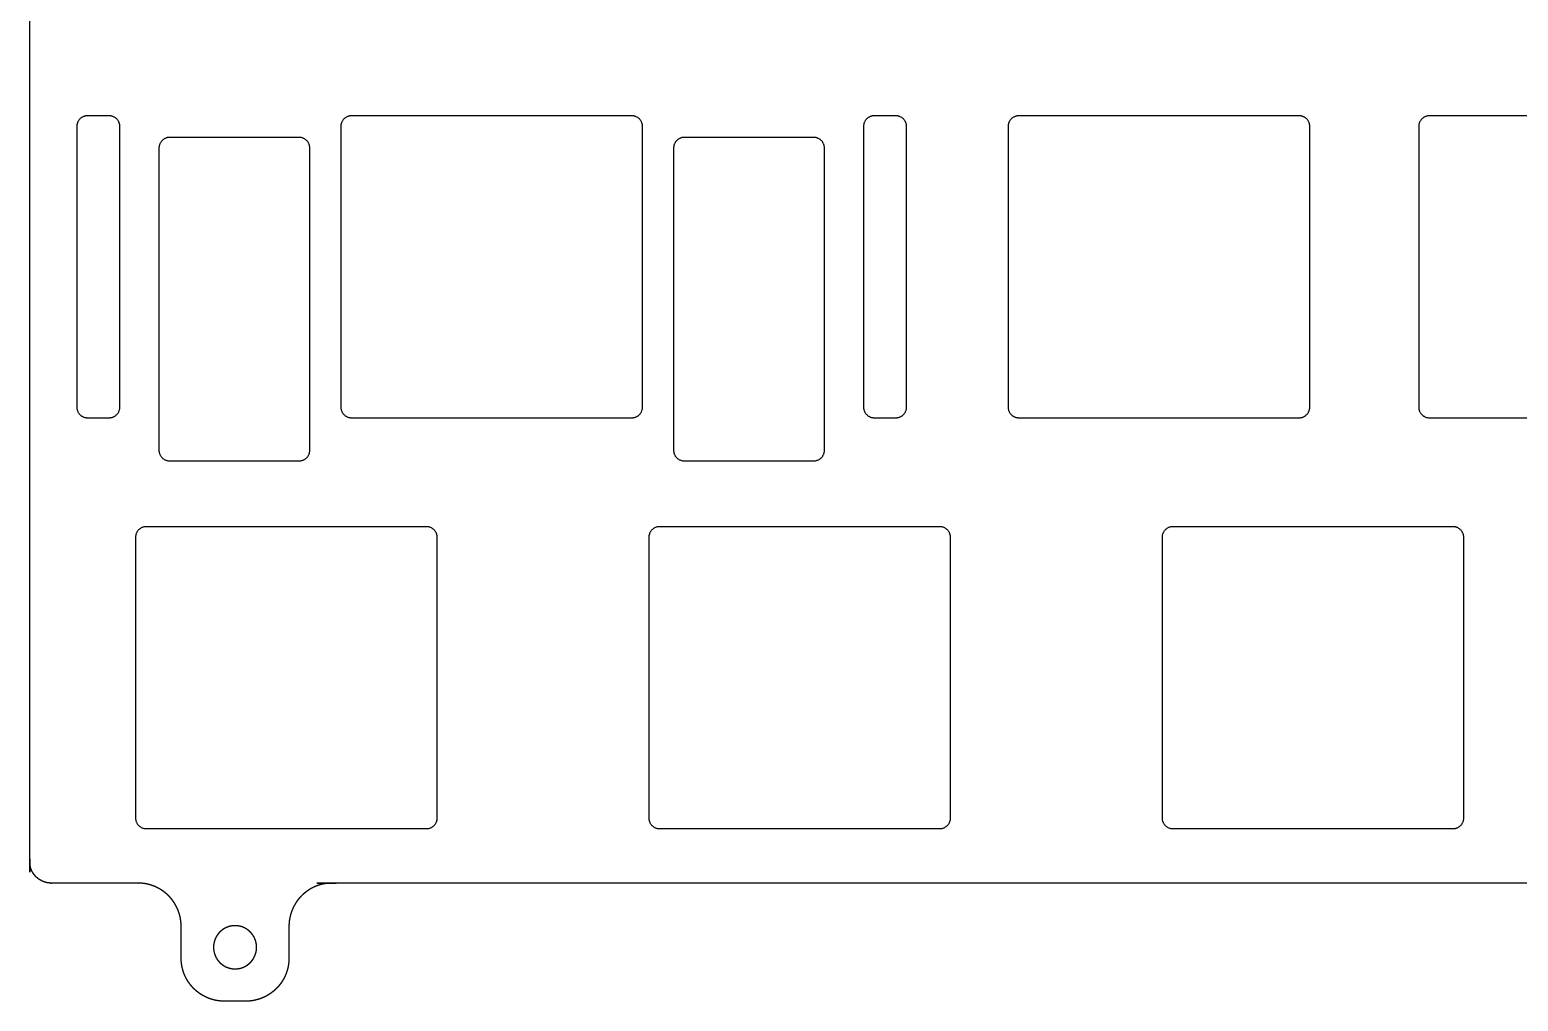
# Model space of a CAD drawing. Header units: millimetres. Extents: x -158 to 147, y 326 to 433.
# Drawn here: x -157.7 to -88.6, y 326.4 to 371.4 of the extents above; entities that cross this region are included whole.
import ezdxf

# ---------------------------------------------------------------- set-up
doc = ezdxf.new("R2010")
doc.units = ezdxf.units.MM
doc.layers.add('Default', color=178, linetype='Continuous', true_color=0x000000)

msp = doc.modelspace()

# ---------------------------------------------------------------- linework, layer by layer
at = {"layer": 'Default', "extrusion": (-1.18559e-10, -1.5271e-08, 1)}
msp.add_open_spline([(-157.674, 332.836, -22.344), (-157.674, 332.853, -22.344), (-157.674, 332.871, -22.344), (-157.674, 379.494, -22.344), (-157.674, 426.118, -22.344), (-157.674, 426.135, -22.344), (-157.674, 426.153, -22.344)], degree=2, knots=[-706, -706, -706, -705.998902, -705.998902, -703.001098, -703.001098, -703, -703, -703], dxfattribs=at)
at = {"layer": 'Default'}
for points, weights in [([(-154.994, 367.446, -22.344), (-155.494, 367.446, -22.344), (-155.494, 366.946, -22.344)], [1, 0.707106781187, 1]), ([(-153.494, 366.946, -22.344), (-153.494, 367.446, -22.344), (-153.994, 367.446, -22.344)], [1, 0.707106781186, 1]), ([(-142.744, 367.446, -22.344), (-143.244, 367.446, -22.344), (-143.244, 366.946, -22.344)], [1, 0.707106781186, 1]), ([(-129.244, 366.946, -22.344), (-129.244, 367.446, -22.344), (-129.744, 367.446, -22.344)], [1, 0.707106781187, 1]), ([(-118.494, 367.446, -22.344), (-118.994, 367.446, -22.344), (-118.994, 366.946, -22.344)], [1, 0.707106781186, 1]), ([(-116.994, 366.946, -22.344), (-116.994, 367.446, -22.344), (-117.494, 367.446, -22.344)], [1, 0.707106781186, 1]), ([(-111.787, 367.446, -22.344), (-112.287, 367.446, -22.344), (-112.287, 366.946, -22.344)], [1, 0.707106781187, 1]), ([(-98.287, 366.946, -22.344), (-98.287, 367.446, -22.344), (-98.787, 367.446, -22.344)], [1, 0.707106781187, 1]), ([(-92.737, 367.446, -22.344), (-93.237, 367.446, -22.344), (-93.237, 366.946, -22.344)], [1, 0.707106781187, 1]), ([(-151.182, 366.446, -22.344), (-151.682, 366.446, -22.344), (-151.682, 365.946, -22.344)], [1, 0.707106781187, 1]), ([(-144.682, 365.946, -22.344), (-144.682, 366.446, -22.344), (-145.182, 366.446, -22.344)], [1, 0.707106781186, 1]), ([(-127.306, 366.446, -22.344), (-127.806, 366.446, -22.344), (-127.806, 365.946, -22.344)], [1, 0.707106781187, 1]), ([(-120.806, 365.946, -22.344), (-120.806, 366.446, -22.344), (-121.306, 366.446, -22.344)], [1, 0.707106781187, 1]), ([(-155.494, 353.946, -22.344), (-155.494, 353.446, -22.344), (-154.994, 353.446, -22.344)], [1, 0.707106781187, 1]), ([(-153.994, 353.446, -22.344), (-153.494, 353.446, -22.344), (-153.494, 353.946, -22.344)], [1, 0.707106781187, 1]), ([(-143.244, 353.946, -22.344), (-143.244, 353.446, -22.344), (-142.744, 353.446, -22.344)], [1, 0.707106781187, 1]), ([(-129.744, 353.446, -22.344), (-129.244, 353.446, -22.344), (-129.244, 353.946, -22.344)], [1, 0.707106781187, 1]), ([(-118.994, 353.946, -22.344), (-118.994, 353.446, -22.344), (-118.494, 353.446, -22.344)], [1, 0.707106781187, 1]), ([(-117.494, 353.446, -22.344), (-116.994, 353.446, -22.344), (-116.994, 353.946, -22.344)], [1, 0.707106781187, 1]), ([(-112.287, 353.946, -22.344), (-112.287, 353.446, -22.344), (-111.787, 353.446, -22.344)], [1, 0.707106781187, 1]), ([(-98.787, 353.446, -22.344), (-98.287, 353.446, -22.344), (-98.287, 353.946, -22.344)], [1, 0.707106781187, 1]), ([(-93.237, 353.946, -22.344), (-93.237, 353.446, -22.344), (-92.737, 353.446, -22.344)], [1, 0.707106781186, 1]), ([(-151.682, 351.946, -22.344), (-151.682, 351.446, -22.344), (-151.182, 351.446, -22.344)], [1, 0.707106781187, 1]), ([(-145.182, 351.446, -22.344), (-144.682, 351.446, -22.344), (-144.682, 351.946, -22.344)], [1, 0.707106781187, 1]), ([(-127.806, 351.946, -22.344), (-127.806, 351.446, -22.344), (-127.306, 351.446, -22.344)], [1, 0.707106781187, 1]), ([(-121.306, 351.446, -22.344), (-120.806, 351.446, -22.344), (-120.806, 351.946, -22.344)], [1, 0.707106781187, 1]), ([(-152.269, 348.396, -22.344), (-152.769, 348.396, -22.344), (-152.769, 347.896, -22.344)], [1, 0.707106781187, 1]), ([(-138.769, 347.896, -22.344), (-138.769, 348.396, -22.344), (-139.269, 348.396, -22.344)], [1, 0.707106781187, 1]), ([(-128.456, 348.396, -22.344), (-128.956, 348.396, -22.344), (-128.956, 347.896, -22.344)], [1, 0.707106781187, 1]), ([(-114.956, 347.896, -22.344), (-114.956, 348.396, -22.344), (-115.456, 348.396, -22.344)], [1, 0.707106781186, 1]), ([(-104.644, 348.396, -22.344), (-105.144, 348.396, -22.344), (-105.144, 347.896, -22.344)], [1, 0.707106781187, 1]), ([(-91.144, 347.896, -22.344), (-91.144, 348.396, -22.344), (-91.644, 348.396, -22.344)], [1, 0.707106781186, 1]), ([(-152.769, 334.896, -22.344), (-152.769, 334.396, -22.344), (-152.269, 334.396, -22.344)], [1, 0.707106781187, 1]), ([(-139.269, 334.396, -22.344), (-138.769, 334.396, -22.344), (-138.769, 334.896, -22.344)], [1, 0.707106781186, 1]), ([(-128.956, 334.896, -22.344), (-128.956, 334.396, -22.344), (-128.456, 334.396, -22.344)], [1, 0.707106781187, 1]), ([(-115.456, 334.396, -22.344), (-114.956, 334.396, -22.344), (-114.956, 334.896, -22.344)], [1, 0.707106781186, 1]), ([(-105.144, 334.896, -22.344), (-105.144, 334.396, -22.344), (-104.644, 334.396, -22.344)], [1, 0.707106781186, 1]), ([(-91.644, 334.396, -22.344), (-91.144, 334.396, -22.344), (-91.144, 334.896, -22.344)], [1, 0.707106781186, 1])]:
    msp.add_rational_spline(points, weights, degree=2, dxfattribs=at)
for points in [[(-153.994, 367.446, -22.344), (-154.494, 367.446, -22.344), (-154.994, 367.446, -22.344)], [(-129.744, 367.446, -22.344), (-136.244, 367.446, -22.344), (-142.744, 367.446, -22.344)], [(-117.494, 367.446, -22.344), (-117.994, 367.446, -22.344), (-118.494, 367.446, -22.344)], [(-98.787, 367.446, -22.344), (-105.287, 367.446, -22.344), (-111.787, 367.446, -22.344)], [(-79.737, 367.446, -22.344), (-86.237, 367.446, -22.344), (-92.737, 367.446, -22.344)], [(-155.494, 366.946, -22.344), (-155.494, 360.446, -22.344), (-155.494, 353.946, -22.344)], [(-153.494, 353.946, -22.344), (-153.494, 360.446, -22.344), (-153.494, 366.946, -22.344)], [(-143.244, 366.946, -22.344), (-143.244, 360.446, -22.344), (-143.244, 353.946, -22.344)], [(-129.244, 353.946, -22.344), (-129.244, 360.446, -22.344), (-129.244, 366.946, -22.344)], [(-118.994, 366.946, -22.344), (-118.994, 360.446, -22.344), (-118.994, 353.946, -22.344)], [(-116.994, 353.946, -22.344), (-116.994, 360.446, -22.344), (-116.994, 366.946, -22.344)], [(-112.287, 366.946, -22.344), (-112.287, 360.446, -22.344), (-112.287, 353.946, -22.344)], [(-98.287, 353.946, -22.344), (-98.287, 360.446, -22.344), (-98.287, 366.946, -22.344)], [(-93.237, 366.946, -22.344), (-93.237, 360.446, -22.344), (-93.237, 353.946, -22.344)], [(-145.182, 366.446, -22.344), (-148.182, 366.446, -22.344), (-151.182, 366.446, -22.344)], [(-121.306, 366.446, -22.344), (-124.306, 366.446, -22.344), (-127.306, 366.446, -22.344)], [(-151.682, 365.946, -22.344), (-151.682, 358.946, -22.344), (-151.682, 351.946, -22.344)], [(-144.682, 351.946, -22.344), (-144.682, 358.946, -22.344), (-144.682, 365.946, -22.344)], [(-127.806, 365.946, -22.344), (-127.806, 358.946, -22.344), (-127.806, 351.946, -22.344)], [(-120.806, 351.946, -22.344), (-120.806, 358.946, -22.344), (-120.806, 365.946, -22.344)], [(-154.994, 353.446, -22.344), (-154.494, 353.446, -22.344), (-153.994, 353.446, -22.344)], [(-142.744, 353.446, -22.344), (-136.244, 353.446, -22.344), (-129.744, 353.446, -22.344)], [(-118.494, 353.446, -22.344), (-117.994, 353.446, -22.344), (-117.494, 353.446, -22.344)], [(-111.787, 353.446, -22.344), (-105.287, 353.446, -22.344), (-98.787, 353.446, -22.344)], [(-92.737, 353.446, -22.344), (-86.237, 353.446, -22.344), (-79.737, 353.446, -22.344)], [(-151.182, 351.446, -22.344), (-148.182, 351.446, -22.344), (-145.182, 351.446, -22.344)], [(-127.306, 351.446, -22.344), (-124.306, 351.446, -22.344), (-121.306, 351.446, -22.344)], [(-139.269, 348.396, -22.344), (-145.769, 348.396, -22.344), (-152.269, 348.396, -22.344)], [(-115.456, 348.396, -22.344), (-121.956, 348.396, -22.344), (-128.456, 348.396, -22.344)], [(-91.644, 348.396, -22.344), (-98.144, 348.396, -22.344), (-104.644, 348.396, -22.344)], [(-152.769, 347.896, -22.344), (-152.769, 341.396, -22.344), (-152.769, 334.896, -22.344)], [(-138.769, 334.896, -22.344), (-138.769, 341.396, -22.344), (-138.769, 347.896, -22.344)], [(-128.956, 347.896, -22.344), (-128.956, 341.396, -22.344), (-128.956, 334.896, -22.344)], [(-114.956, 334.896, -22.344), (-114.956, 341.396, -22.344), (-114.956, 347.896, -22.344)], [(-105.144, 347.896, -22.344), (-105.144, 341.396, -22.344), (-105.144, 334.896, -22.344)], [(-91.144, 334.896, -22.344), (-91.144, 341.396, -22.344), (-91.144, 347.896, -22.344)], [(-152.269, 334.396, -22.344), (-145.769, 334.396, -22.344), (-139.269, 334.396, -22.344)], [(-128.456, 334.396, -22.344), (-121.956, 334.396, -22.344), (-115.456, 334.396, -22.344)], [(-104.644, 334.396, -22.344), (-98.144, 334.396, -22.344), (-91.644, 334.396, -22.344)], [(-157.672, 332.802, -22.344), (-157.673, 332.819, -22.344), (-157.674, 332.836, -22.344)], [(-157.669, 332.768, -22.344), (-157.671, 332.785, -22.344), (-157.672, 332.802, -22.344)], [(-157.665, 332.734, -22.344), (-157.667, 332.751, -22.344), (-157.669, 332.768, -22.344)], [(-157.66, 332.701, -22.344), (-157.663, 332.717, -22.344), (-157.665, 332.734, -22.344)], [(-157.654, 332.667, -22.344), (-157.657, 332.684, -22.344), (-157.66, 332.701, -22.344)], [(-157.646, 332.634, -22.344), (-157.65, 332.65, -22.344), (-157.654, 332.667, -22.344)], [(-157.637, 332.601, -22.344), (-157.642, 332.617, -22.344), (-157.646, 332.634, -22.344)], [(-157.628, 332.568, -22.344), (-157.632, 332.584, -22.344), (-157.637, 332.601, -22.344)], [(-157.617, 332.536, -22.344), (-157.622, 332.552, -22.344), (-157.628, 332.568, -22.344)], [(-157.605, 332.504, -22.344), (-157.611, 332.52, -22.344), (-157.617, 332.536, -22.344)], [(-157.592, 332.472, -22.344), (-157.598, 332.488, -22.344), (-157.605, 332.504, -22.344)], [(-157.578, 332.441, -22.344), (-157.585, 332.457, -22.344), (-157.592, 332.472, -22.344)], [(-157.562, 332.41, -22.344), (-157.57, 332.426, -22.344), (-157.578, 332.441, -22.344)], [(-157.546, 332.38, -22.344), (-157.554, 332.395, -22.344), (-157.562, 332.41, -22.344)], [(-157.529, 332.351, -22.344), (-157.537, 332.366, -22.344), (-157.546, 332.38, -22.344)], [(-157.511, 332.322, -22.344), (-157.52, 332.337, -22.344), (-157.529, 332.351, -22.344)], [(-157.491, 332.294, -22.344), (-157.501, 332.308, -22.344), (-157.511, 332.322, -22.344)], [(-157.471, 332.266, -22.344), (-157.481, 332.28, -22.344), (-157.491, 332.294, -22.344)], [(-157.45, 332.239, -22.344), (-157.461, 332.253, -22.344), (-157.471, 332.266, -22.344)], [(-157.428, 332.213, -22.344), (-157.439, 332.226, -22.344), (-157.45, 332.239, -22.344)], [(-157.405, 332.188, -22.344), (-157.417, 332.201, -22.344), (-157.428, 332.213, -22.344)], [(-157.382, 332.163, -22.344), (-157.393, 332.176, -22.344), (-157.405, 332.188, -22.344)], [(-157.357, 332.14, -22.344), (-157.369, 332.152, -22.344), (-157.382, 332.163, -22.344)], [(-157.332, 332.117, -22.344), (-157.344, 332.128, -22.344), (-157.357, 332.14, -22.344)], [(-157.306, 332.095, -22.344), (-157.319, 332.106, -22.344), (-157.332, 332.117, -22.344)], [(-157.279, 332.074, -22.344), (-157.292, 332.084, -22.344), (-157.306, 332.095, -22.344)], [(-157.251, 332.054, -22.344), (-157.265, 332.064, -22.344), (-157.279, 332.074, -22.344)], [(-157.223, 332.034, -22.344), (-157.237, 332.044, -22.344), (-157.251, 332.054, -22.344)], [(-157.194, 332.016, -22.344), (-157.208, 332.025, -22.344), (-157.223, 332.034, -22.344)], [(-157.165, 331.999, -22.344), (-157.179, 332.007, -22.344), (-157.194, 332.016, -22.344)], [(-157.135, 331.983, -22.344), (-157.15, 331.991, -22.344), (-157.165, 331.999, -22.344)], [(-157.104, 331.967, -22.344), (-157.119, 331.975, -22.344), (-157.135, 331.983, -22.344)], [(-157.073, 331.953, -22.344), (-157.088, 331.96, -22.344), (-157.104, 331.967, -22.344)], [(-157.041, 331.94, -22.344), (-157.057, 331.947, -22.344), (-157.073, 331.953, -22.344)], [(-157.009, 331.928, -22.344), (-157.025, 331.934, -22.344), (-157.041, 331.94, -22.344)], [(-156.977, 331.917, -22.344), (-156.993, 331.923, -22.344), (-157.009, 331.928, -22.344)], [(-156.944, 331.908, -22.344), (-156.961, 331.912, -22.344), (-156.977, 331.917, -22.344)], [(-156.911, 331.899, -22.344), (-156.928, 331.903, -22.344), (-156.944, 331.908, -22.344)], [(-156.878, 331.891, -22.344), (-156.895, 331.895, -22.344), (-156.911, 331.899, -22.344)], [(-156.844, 331.885, -22.344), (-156.861, 331.888, -22.344), (-156.878, 331.891, -22.344)], [(-156.811, 331.88, -22.344), (-156.827, 331.882, -22.344), (-156.844, 331.885, -22.344)], [(-156.777, 331.876, -22.344), (-156.794, 331.878, -22.344), (-156.811, 331.88, -22.344)], [(-156.743, 331.873, -22.344), (-156.76, 331.874, -22.344), (-156.777, 331.876, -22.344)], [(-156.709, 331.871, -22.344), (-156.726, 331.872, -22.344), (-156.743, 331.873, -22.344)], [(-152.514, 331.866, -22.344), (-152.548, 331.868, -22.344), (-152.582, 331.869, -22.344)], [(-152.446, 331.86, -22.344), (-152.48, 331.863, -22.344), (-152.514, 331.866, -22.344)], [(-152.378, 331.852, -22.344), (-152.412, 331.856, -22.344), (-152.446, 331.86, -22.344)], [(-152.31, 331.841, -22.344), (-152.344, 331.847, -22.344), (-152.378, 331.852, -22.344)], [(-152.243, 331.829, -22.344), (-152.277, 331.835, -22.344), (-152.31, 331.841, -22.344)], [(-152.177, 331.814, -22.344), (-152.21, 331.821, -22.344), (-152.243, 331.829, -22.344)], [(-152.11, 331.796, -22.344), (-152.143, 331.805, -22.344), (-152.177, 331.814, -22.344)], [(-152.045, 331.777, -22.344), (-152.078, 331.787, -22.344), (-152.11, 331.796, -22.344)], [(-151.98, 331.755, -22.344), (-152.013, 331.766, -22.344), (-152.045, 331.777, -22.344)], [(-151.916, 331.731, -22.344), (-151.948, 331.743, -22.344), (-151.98, 331.755, -22.344)], [(-151.853, 331.705, -22.344), (-151.885, 331.718, -22.344), (-151.916, 331.731, -22.344)], [(-151.791, 331.677, -22.344), (-151.822, 331.691, -22.344), (-151.853, 331.705, -22.344)], [(-151.73, 331.646, -22.344), (-151.76, 331.661, -22.344), (-151.791, 331.677, -22.344)], [(-151.67, 331.614, -22.344), (-151.7, 331.63, -22.344), (-151.73, 331.646, -22.344)], [(-151.611, 331.579, -22.344), (-151.64, 331.597, -22.344), (-151.67, 331.614, -22.344)], [(-151.553, 331.543, -22.344), (-151.582, 331.561, -22.344), (-151.611, 331.579, -22.344)], [(-151.497, 331.504, -22.344), (-151.525, 331.524, -22.344), (-151.553, 331.543, -22.344)], [(-151.442, 331.464, -22.344), (-151.469, 331.484, -22.344), (-151.497, 331.504, -22.344)], [(-144.803, 331.504, -22.344), (-144.831, 331.484, -22.344), (-144.859, 331.464, -22.344)], [(-144.747, 331.543, -22.344), (-144.775, 331.524, -22.344), (-144.803, 331.504, -22.344)], [(-144.689, 331.579, -22.344), (-144.718, 331.561, -22.344), (-144.747, 331.543, -22.344)], [(-144.63, 331.614, -22.344), (-144.66, 331.597, -22.344), (-144.689, 331.579, -22.344)], [(-144.57, 331.646, -22.344), (-144.6, 331.63, -22.344), (-144.63, 331.614, -22.344)], [(-144.509, 331.677, -22.344), (-144.54, 331.661, -22.344), (-144.57, 331.646, -22.344)], [(-144.447, 331.705, -22.344), (-144.478, 331.691, -22.344), (-144.509, 331.677, -22.344)], [(-144.384, 331.731, -22.344), (-144.415, 331.718, -22.344), (-144.447, 331.705, -22.344)], [(-144.32, 331.755, -22.344), (-144.352, 331.743, -22.344), (-144.384, 331.731, -22.344)], [(-144.255, 331.777, -22.344), (-144.287, 331.766, -22.344), (-144.32, 331.755, -22.344)], [(-144.19, 331.796, -22.344), (-144.222, 331.787, -22.344), (-144.255, 331.777, -22.344)], [(-144.124, 331.814, -22.344), (-144.157, 331.805, -22.344), (-144.19, 331.796, -22.344)], [(-144.057, 331.829, -22.344), (-144.09, 331.821, -22.344), (-144.124, 331.814, -22.344)], [(-143.99, 331.841, -22.344), (-144.023, 331.835, -22.344), (-144.057, 331.829, -22.344)], [(-143.922, 331.852, -22.344), (-143.956, 331.847, -22.344), (-143.99, 331.841, -22.344)], [(-143.855, 331.86, -22.344), (-143.888, 331.856, -22.344), (-143.922, 331.852, -22.344)], [(-143.787, 331.866, -22.344), (-143.821, 331.863, -22.344), (-143.855, 331.86, -22.344)], [(-143.718, 331.869, -22.344), (-143.752, 331.868, -22.344), (-143.787, 331.866, -22.344)], [(-151.388, 331.422, -22.344), (-151.415, 331.443, -22.344), (-151.442, 331.464, -22.344)], [(-151.336, 331.378, -22.344), (-151.362, 331.4, -22.344), (-151.388, 331.422, -22.344)], [(-151.285, 331.332, -22.344), (-151.31, 331.355, -22.344), (-151.336, 331.378, -22.344)], [(-151.236, 331.285, -22.344), (-151.26, 331.308, -22.344), (-151.285, 331.332, -22.344)], [(-151.188, 331.236, -22.344), (-151.212, 331.26, -22.344), (-151.236, 331.285, -22.344)], [(-151.143, 331.185, -22.344), (-151.165, 331.21, -22.344), (-151.188, 331.236, -22.344)], [(-151.099, 331.133, -22.344), (-151.121, 331.159, -22.344), (-151.143, 331.185, -22.344)], [(-151.056, 331.079, -22.344), (-151.078, 331.106, -22.344), (-151.099, 331.133, -22.344)], [(-151.016, 331.024, -22.344), (-151.036, 331.051, -22.344), (-151.056, 331.079, -22.344)], [(-150.978, 330.967, -22.344), (-150.997, 330.996, -22.344), (-151.016, 331.024, -22.344)], [(-150.941, 330.91, -22.344), (-150.959, 330.939, -22.344), (-150.978, 330.967, -22.344)], [(-150.907, 330.851, -22.344), (-150.924, 330.88, -22.344), (-150.941, 330.91, -22.344)], [(-150.874, 330.791, -22.344), (-150.89, 330.821, -22.344), (-150.907, 330.851, -22.344)], [(-150.844, 330.729, -22.344), (-150.859, 330.76, -22.344), (-150.874, 330.791, -22.344)], [(-145.426, 330.791, -22.344), (-145.441, 330.76, -22.344), (-145.456, 330.729, -22.344)], [(-145.393, 330.851, -22.344), (-145.41, 330.821, -22.344), (-145.426, 330.791, -22.344)], [(-145.359, 330.91, -22.344), (-145.376, 330.88, -22.344), (-145.393, 330.851, -22.344)], [(-145.322, 330.967, -22.344), (-145.341, 330.939, -22.344), (-145.359, 330.91, -22.344)], [(-145.284, 331.024, -22.344), (-145.303, 330.996, -22.344), (-145.322, 330.967, -22.344)], [(-145.244, 331.079, -22.344), (-145.264, 331.051, -22.344), (-145.284, 331.024, -22.344)], [(-145.201, 331.133, -22.344), (-145.223, 331.106, -22.344), (-145.244, 331.079, -22.344)], [(-145.157, 331.185, -22.344), (-145.179, 331.159, -22.344), (-145.201, 331.133, -22.344)], [(-145.112, 331.236, -22.344), (-145.135, 331.21, -22.344), (-145.157, 331.185, -22.344)], [(-145.064, 331.285, -22.344), (-145.088, 331.26, -22.344), (-145.112, 331.236, -22.344)], [(-145.015, 331.332, -22.344), (-145.04, 331.308, -22.344), (-145.064, 331.285, -22.344)], [(-144.964, 331.378, -22.344), (-144.99, 331.355, -22.344), (-145.015, 331.332, -22.344)], [(-144.912, 331.422, -22.344), (-144.938, 331.4, -22.344), (-144.964, 331.378, -22.344)], [(-144.859, 331.464, -22.344), (-144.885, 331.443, -22.344), (-144.912, 331.422, -22.344)], [(-150.816, 330.667, -22.344), (-150.83, 330.698, -22.344), (-150.844, 330.729, -22.344)], [(-150.789, 330.604, -22.344), (-150.803, 330.636, -22.344), (-150.816, 330.667, -22.344)], [(-150.766, 330.54, -22.344), (-150.778, 330.572, -22.344), (-150.789, 330.604, -22.344)], [(-150.744, 330.476, -22.344), (-150.755, 330.508, -22.344), (-150.766, 330.54, -22.344)], [(-150.724, 330.41, -22.344), (-150.734, 330.443, -22.344), (-150.744, 330.476, -22.344)], [(-150.707, 330.344, -22.344), (-150.716, 330.377, -22.344), (-150.724, 330.41, -22.344)], [(-150.692, 330.277, -22.344), (-150.699, 330.311, -22.344), (-150.707, 330.344, -22.344)], [(-150.679, 330.21, -22.344), (-150.686, 330.244, -22.344), (-150.692, 330.277, -22.344)], [(-150.669, 330.143, -22.344), (-150.674, 330.177, -22.344), (-150.679, 330.21, -22.344)], [(-150.661, 330.075, -22.344), (-150.665, 330.109, -22.344), (-150.669, 330.143, -22.344)], [(-145.631, 330.143, -22.344), (-145.635, 330.109, -22.344), (-145.64, 330.075, -22.344)], [(-145.621, 330.21, -22.344), (-145.626, 330.177, -22.344), (-145.631, 330.143, -22.344)], [(-145.608, 330.277, -22.344), (-145.615, 330.244, -22.344), (-145.621, 330.21, -22.344)], [(-145.593, 330.344, -22.344), (-145.601, 330.311, -22.344), (-145.608, 330.277, -22.344)], [(-145.576, 330.41, -22.344), (-145.585, 330.377, -22.344), (-145.593, 330.344, -22.344)], [(-145.556, 330.476, -22.344), (-145.566, 330.443, -22.344), (-145.576, 330.41, -22.344)], [(-145.535, 330.54, -22.344), (-145.545, 330.508, -22.344), (-145.556, 330.476, -22.344)], [(-145.511, 330.604, -22.344), (-145.523, 330.572, -22.344), (-145.535, 330.54, -22.344)], [(-145.484, 330.667, -22.344), (-145.498, 330.636, -22.344), (-145.511, 330.604, -22.344)], [(-145.456, 330.729, -22.344), (-145.47, 330.698, -22.344), (-145.484, 330.667, -22.344)], [(-150.655, 330.007, -22.344), (-150.658, 330.041, -22.344), (-150.661, 330.075, -22.344)], [(-150.651, 329.939, -22.344), (-150.653, 329.973, -22.344), (-150.655, 330.007, -22.344)], [(-149, 329.423, -22.344), (-149.009, 329.408, -22.344), (-149.018, 329.393, -22.344)], [(-148.981, 329.452, -22.344), (-148.99, 329.437, -22.344), (-149, 329.423, -22.344)], [(-148.961, 329.48, -22.344), (-148.971, 329.466, -22.344), (-148.981, 329.452, -22.344)], [(-148.94, 329.508, -22.344), (-148.951, 329.494, -22.344), (-148.961, 329.48, -22.344)], [(-148.919, 329.535, -22.344), (-148.929, 329.522, -22.344), (-148.94, 329.508, -22.344)], [(-148.896, 329.562, -22.344), (-148.907, 329.548, -22.344), (-148.919, 329.535, -22.344)], [(-148.872, 329.587, -22.344), (-148.884, 329.574, -22.344), (-148.896, 329.562, -22.344)], [(-148.848, 329.612, -22.344), (-148.86, 329.599, -22.344), (-148.872, 329.587, -22.344)], [(-148.823, 329.635, -22.344), (-148.835, 329.624, -22.344), (-148.848, 329.612, -22.344)], [(-148.797, 329.658, -22.344), (-148.81, 329.647, -22.344), (-148.823, 329.635, -22.344)], [(-148.77, 329.68, -22.344), (-148.783, 329.669, -22.344), (-148.797, 329.658, -22.344)], [(-148.742, 329.701, -22.344), (-148.756, 329.691, -22.344), (-148.77, 329.68, -22.344)], [(-148.714, 329.721, -22.344), (-148.728, 329.711, -22.344), (-148.742, 329.701, -22.344)], [(-148.685, 329.74, -22.344), (-148.699, 329.731, -22.344), (-148.714, 329.721, -22.344)], [(-148.655, 329.759, -22.344), (-148.67, 329.749, -22.344), (-148.685, 329.74, -22.344)], [(-148.625, 329.776, -22.344), (-148.64, 329.767, -22.344), (-148.655, 329.759, -22.344)], [(-148.594, 329.791, -22.344), (-148.609, 329.783, -22.344), (-148.625, 329.776, -22.344)], [(-148.563, 329.806, -22.344), (-148.578, 329.799, -22.344), (-148.594, 329.791, -22.344)], [(-148.531, 329.82, -22.344), (-148.547, 329.813, -22.344), (-148.563, 329.806, -22.344)], [(-148.498, 329.833, -22.344), (-148.515, 329.826, -22.344), (-148.531, 329.82, -22.344)], [(-148.466, 329.844, -22.344), (-148.482, 329.839, -22.344), (-148.498, 329.833, -22.344)], [(-148.433, 329.855, -22.344), (-148.449, 329.849, -22.344), (-148.466, 329.844, -22.344)], [(-148.399, 329.864, -22.344), (-148.416, 329.859, -22.344), (-148.433, 329.855, -22.344)], [(-148.365, 329.872, -22.344), (-148.382, 329.868, -22.344), (-148.399, 329.864, -22.344)], [(-148.331, 329.879, -22.344), (-148.348, 329.875, -22.344), (-148.365, 329.872, -22.344)], [(-148.297, 329.885, -22.344), (-148.314, 329.882, -22.344), (-148.331, 329.879, -22.344)], [(-148.263, 329.889, -22.344), (-148.28, 329.887, -22.344), (-148.297, 329.885, -22.344)], [(-148.228, 329.892, -22.344), (-148.245, 329.891, -22.344), (-148.263, 329.889, -22.344)], [(-148.193, 329.894, -22.344), (-148.211, 329.893, -22.344), (-148.228, 329.892, -22.344)], [(-148.159, 329.895, -22.344), (-148.176, 329.895, -22.344), (-148.193, 329.894, -22.344)], [(-148.124, 329.895, -22.344), (-148.141, 329.895, -22.344), (-148.159, 329.895, -22.344)], [(-148.089, 329.894, -22.344), (-148.107, 329.894, -22.344), (-148.124, 329.895, -22.344)], [(-148.055, 329.891, -22.344), (-148.072, 329.892, -22.344), (-148.089, 329.894, -22.344)], [(-148.02, 329.887, -22.344), (-148.037, 329.889, -22.344), (-148.055, 329.891, -22.344)], [(-147.986, 329.882, -22.344), (-148.003, 329.884, -22.344), (-148.02, 329.887, -22.344)], [(-147.952, 329.876, -22.344), (-147.969, 329.879, -22.344), (-147.986, 329.882, -22.344)], [(-147.918, 329.868, -22.344), (-147.935, 329.872, -22.344), (-147.952, 329.876, -22.344)], [(-147.884, 329.859, -22.344), (-147.901, 329.864, -22.344), (-147.918, 329.868, -22.344)], [(-147.851, 329.85, -22.344), (-147.868, 329.855, -22.344), (-147.884, 329.859, -22.344)], [(-147.818, 329.839, -22.344), (-147.834, 329.844, -22.344), (-147.851, 329.85, -22.344)], [(-147.785, 329.827, -22.344), (-147.802, 329.833, -22.344), (-147.818, 329.839, -22.344)], [(-147.753, 329.813, -22.344), (-147.769, 329.82, -22.344), (-147.785, 329.827, -22.344)], [(-147.722, 329.799, -22.344), (-147.738, 329.806, -22.344), (-147.753, 329.813, -22.344)], [(-147.691, 329.784, -22.344), (-147.706, 329.791, -22.344), (-147.722, 329.799, -22.344)], [(-147.66, 329.767, -22.344), (-147.675, 329.775, -22.344), (-147.691, 329.784, -22.344)], [(-147.63, 329.75, -22.344), (-147.645, 329.758, -22.344), (-147.66, 329.767, -22.344)], [(-147.601, 329.731, -22.344), (-147.615, 329.74, -22.344), (-147.63, 329.75, -22.344)], [(-147.572, 329.711, -22.344), (-147.586, 329.721, -22.344), (-147.601, 329.731, -22.344)], [(-147.544, 329.691, -22.344), (-147.558, 329.701, -22.344), (-147.572, 329.711, -22.344)], [(-147.517, 329.669, -22.344), (-147.531, 329.68, -22.344), (-147.544, 329.691, -22.344)], [(-147.49, 329.647, -22.344), (-147.504, 329.658, -22.344), (-147.517, 329.669, -22.344)], [(-147.465, 329.624, -22.344), (-147.478, 329.635, -22.344), (-147.49, 329.647, -22.344)], [(-147.44, 329.599, -22.344), (-147.452, 329.612, -22.344), (-147.465, 329.624, -22.344)], [(-147.416, 329.574, -22.344), (-147.428, 329.587, -22.344), (-147.44, 329.599, -22.344)], [(-147.393, 329.548, -22.344), (-147.404, 329.561, -22.344), (-147.416, 329.574, -22.344)], [(-147.371, 329.522, -22.344), (-147.382, 329.535, -22.344), (-147.393, 329.548, -22.344)], [(-147.349, 329.494, -22.344), (-147.36, 329.508, -22.344), (-147.371, 329.522, -22.344)], [(-147.329, 329.466, -22.344), (-147.339, 329.48, -22.344), (-147.349, 329.494, -22.344)], [(-147.31, 329.437, -22.344), (-147.319, 329.452, -22.344), (-147.329, 329.466, -22.344)], [(-147.291, 329.408, -22.344), (-147.3, 329.423, -22.344), (-147.31, 329.437, -22.344)], [(-147.274, 329.378, -22.344), (-147.283, 329.393, -22.344), (-147.291, 329.408, -22.344)], [(-145.645, 330.007, -22.344), (-145.647, 329.973, -22.344), (-145.649, 329.939, -22.344)], [(-145.64, 330.075, -22.344), (-145.642, 330.041, -22.344), (-145.645, 330.007, -22.344)], [(-149.149, 328.93, -22.344), (-149.15, 328.913, -22.344), (-149.15, 328.895, -22.344)], [(-149.15, 328.895, -22.344), (-149.15, 328.878, -22.344), (-149.149, 328.861, -22.344)], [(-149.148, 328.965, -22.344), (-149.149, 328.947, -22.344), (-149.149, 328.93, -22.344)], [(-149.149, 328.861, -22.344), (-149.149, 328.843, -22.344), (-149.148, 328.826, -22.344)], [(-149.145, 328.999, -22.344), (-149.146, 328.982, -22.344), (-149.148, 328.965, -22.344)], [(-149.148, 328.826, -22.344), (-149.146, 328.809, -22.344), (-149.145, 328.791, -22.344)], [(-149.14, 329.034, -22.344), (-149.143, 329.017, -22.344), (-149.145, 328.999, -22.344)], [(-149.145, 328.791, -22.344), (-149.143, 328.774, -22.344), (-149.14, 328.757, -22.344)], [(-149.135, 329.068, -22.344), (-149.138, 329.051, -22.344), (-149.14, 329.034, -22.344)], [(-149.14, 328.757, -22.344), (-149.138, 328.74, -22.344), (-149.135, 328.723, -22.344)], [(-149.128, 329.102, -22.344), (-149.132, 329.085, -22.344), (-149.135, 329.068, -22.344)], [(-149.135, 328.723, -22.344), (-149.132, 328.706, -22.344), (-149.128, 328.689, -22.344)], [(-149.121, 329.136, -22.344), (-149.125, 329.119, -22.344), (-149.128, 329.102, -22.344)], [(-149.112, 329.17, -22.344), (-149.116, 329.153, -22.344), (-149.121, 329.136, -22.344)], [(-149.102, 329.203, -22.344), (-149.107, 329.186, -22.344), (-149.112, 329.17, -22.344)], [(-149.09, 329.236, -22.344), (-149.096, 329.219, -22.344), (-149.102, 329.203, -22.344)], [(-149.078, 329.268, -22.344), (-149.084, 329.252, -22.344), (-149.09, 329.236, -22.344)], [(-149.065, 329.3, -22.344), (-149.071, 329.284, -22.344), (-149.078, 329.268, -22.344)], [(-149.05, 329.332, -22.344), (-149.057, 329.316, -22.344), (-149.065, 329.3, -22.344)], [(-149.034, 329.362, -22.344), (-149.042, 329.347, -22.344), (-149.05, 329.332, -22.344)], [(-149.018, 329.393, -22.344), (-149.026, 329.378, -22.344), (-149.034, 329.362, -22.344)], [(-147.258, 329.347, -22.344), (-147.266, 329.362, -22.344), (-147.274, 329.378, -22.344)], [(-147.243, 329.316, -22.344), (-147.25, 329.331, -22.344), (-147.258, 329.347, -22.344)], [(-147.229, 329.284, -22.344), (-147.236, 329.3, -22.344), (-147.243, 329.316, -22.344)], [(-147.216, 329.252, -22.344), (-147.222, 329.268, -22.344), (-147.229, 329.284, -22.344)], [(-147.204, 329.219, -22.344), (-147.21, 329.236, -22.344), (-147.216, 329.252, -22.344)], [(-147.193, 329.186, -22.344), (-147.199, 329.203, -22.344), (-147.204, 329.219, -22.344)], [(-147.184, 329.153, -22.344), (-147.189, 329.17, -22.344), (-147.193, 329.186, -22.344)], [(-147.175, 329.119, -22.344), (-147.18, 329.136, -22.344), (-147.184, 329.153, -22.344)], [(-147.168, 329.085, -22.344), (-147.172, 329.102, -22.344), (-147.175, 329.119, -22.344)], [(-147.162, 329.051, -22.344), (-147.165, 329.068, -22.344), (-147.168, 329.085, -22.344)], [(-147.168, 328.706, -22.344), (-147.165, 328.723, -22.344), (-147.162, 328.74, -22.344)], [(-147.157, 329.017, -22.344), (-147.16, 329.034, -22.344), (-147.162, 329.051, -22.344)], [(-147.162, 328.74, -22.344), (-147.16, 328.757, -22.344), (-147.157, 328.774, -22.344)], [(-147.154, 328.982, -22.344), (-147.156, 328.999, -22.344), (-147.157, 329.017, -22.344)], [(-147.157, 328.774, -22.344), (-147.156, 328.791, -22.344), (-147.154, 328.809, -22.344)], [(-147.151, 328.947, -22.344), (-147.153, 328.965, -22.344), (-147.154, 328.982, -22.344)], [(-147.154, 328.809, -22.344), (-147.153, 328.826, -22.344), (-147.151, 328.843, -22.344)], [(-147.15, 328.913, -22.344), (-147.151, 328.93, -22.344), (-147.151, 328.947, -22.344)], [(-147.151, 328.843, -22.344), (-147.151, 328.861, -22.344), (-147.15, 328.878, -22.344)], [(-147.15, 328.878, -22.344), (-147.15, 328.895, -22.344), (-147.15, 328.913, -22.344)], [(-150.645, 328.259, -22.344), (-150.647, 328.293, -22.344), (-150.649, 328.327, -22.344)], [(-150.64, 328.191, -22.344), (-150.642, 328.225, -22.344), (-150.645, 328.259, -22.344)], [(-150.631, 328.123, -22.344), (-150.635, 328.157, -22.344), (-150.64, 328.191, -22.344)], [(-150.621, 328.056, -22.344), (-150.626, 328.089, -22.344), (-150.631, 328.123, -22.344)], [(-150.608, 327.988, -22.344), (-150.615, 328.022, -22.344), (-150.621, 328.056, -22.344)], [(-149.128, 328.689, -22.344), (-149.125, 328.672, -22.344), (-149.121, 328.655, -22.344)], [(-149.121, 328.655, -22.344), (-149.116, 328.638, -22.344), (-149.112, 328.621, -22.344)], [(-149.112, 328.621, -22.344), (-149.107, 328.605, -22.344), (-149.102, 328.588, -22.344)], [(-149.102, 328.588, -22.344), (-149.096, 328.572, -22.344), (-149.09, 328.555, -22.344)], [(-149.09, 328.555, -22.344), (-149.084, 328.539, -22.344), (-149.078, 328.523, -22.344)], [(-149.078, 328.523, -22.344), (-149.071, 328.507, -22.344), (-149.065, 328.491, -22.344)], [(-149.065, 328.491, -22.344), (-149.057, 328.475, -22.344), (-149.05, 328.459, -22.344)], [(-149.05, 328.459, -22.344), (-149.042, 328.444, -22.344), (-149.034, 328.428, -22.344)], [(-149.034, 328.428, -22.344), (-149.026, 328.413, -22.344), (-149.018, 328.398, -22.344)], [(-149.018, 328.398, -22.344), (-149.009, 328.383, -22.344), (-149, 328.368, -22.344)], [(-149, 328.368, -22.344), (-148.99, 328.354, -22.344), (-148.981, 328.339, -22.344)], [(-148.981, 328.339, -22.344), (-148.971, 328.325, -22.344), (-148.961, 328.31, -22.344)], [(-148.961, 328.31, -22.344), (-148.951, 328.297, -22.344), (-148.94, 328.283, -22.344)], [(-148.94, 328.283, -22.344), (-148.929, 328.269, -22.344), (-148.919, 328.256, -22.344)], [(-148.919, 328.256, -22.344), (-148.907, 328.242, -22.344), (-148.896, 328.229, -22.344)], [(-148.896, 328.229, -22.344), (-148.884, 328.217, -22.344), (-148.872, 328.204, -22.344)], [(-148.872, 328.204, -22.344), (-148.86, 328.191, -22.344), (-148.848, 328.179, -22.344)], [(-148.848, 328.179, -22.344), (-148.835, 328.167, -22.344), (-148.823, 328.155, -22.344)], [(-148.823, 328.155, -22.344), (-148.81, 328.144, -22.344), (-148.797, 328.132, -22.344)], [(-148.797, 328.132, -22.344), (-148.783, 328.121, -22.344), (-148.77, 328.11, -22.344)], [(-148.77, 328.11, -22.344), (-148.756, 328.1, -22.344), (-148.742, 328.089, -22.344)], [(-148.742, 328.089, -22.344), (-148.728, 328.079, -22.344), (-148.714, 328.069, -22.344)], [(-148.714, 328.069, -22.344), (-148.699, 328.06, -22.344), (-148.685, 328.05, -22.344)], [(-148.685, 328.05, -22.344), (-148.67, 328.041, -22.344), (-148.655, 328.032, -22.344)], [(-148.655, 328.032, -22.344), (-148.64, 328.024, -22.344), (-148.625, 328.015, -22.344)], [(-148.625, 328.015, -22.344), (-148.609, 328.007, -22.344), (-148.594, 327.999, -22.344)], [(-147.691, 328.007, -22.344), (-147.675, 328.015, -22.344), (-147.66, 328.024, -22.344)], [(-147.66, 328.024, -22.344), (-147.645, 328.032, -22.344), (-147.63, 328.041, -22.344)], [(-147.63, 328.041, -22.344), (-147.615, 328.05, -22.344), (-147.601, 328.06, -22.344)], [(-147.601, 328.06, -22.344), (-147.586, 328.07, -22.344), (-147.572, 328.079, -22.344)], [(-147.572, 328.079, -22.344), (-147.558, 328.09, -22.344), (-147.544, 328.1, -22.344)], [(-147.544, 328.1, -22.344), (-147.531, 328.111, -22.344), (-147.517, 328.121, -22.344)], [(-147.517, 328.121, -22.344), (-147.504, 328.133, -22.344), (-147.49, 328.144, -22.344)], [(-147.49, 328.144, -22.344), (-147.478, 328.155, -22.344), (-147.465, 328.167, -22.344)], [(-147.465, 328.167, -22.344), (-147.452, 328.179, -22.344), (-147.44, 328.191, -22.344)], [(-147.44, 328.191, -22.344), (-147.428, 328.204, -22.344), (-147.416, 328.216, -22.344)], [(-147.416, 328.216, -22.344), (-147.404, 328.229, -22.344), (-147.393, 328.242, -22.344)], [(-147.393, 328.242, -22.344), (-147.382, 328.256, -22.344), (-147.371, 328.269, -22.344)], [(-147.371, 328.269, -22.344), (-147.36, 328.283, -22.344), (-147.349, 328.296, -22.344)], [(-147.349, 328.296, -22.344), (-147.339, 328.311, -22.344), (-147.329, 328.325, -22.344)], [(-147.329, 328.325, -22.344), (-147.319, 328.339, -22.344), (-147.31, 328.353, -22.344)], [(-147.31, 328.353, -22.344), (-147.3, 328.368, -22.344), (-147.291, 328.383, -22.344)], [(-147.291, 328.383, -22.344), (-147.283, 328.398, -22.344), (-147.274, 328.413, -22.344)], [(-147.274, 328.413, -22.344), (-147.266, 328.428, -22.344), (-147.258, 328.444, -22.344)], [(-147.258, 328.444, -22.344), (-147.25, 328.459, -22.344), (-147.243, 328.475, -22.344)], [(-147.243, 328.475, -22.344), (-147.236, 328.491, -22.344), (-147.229, 328.507, -22.344)], [(-147.229, 328.507, -22.344), (-147.222, 328.523, -22.344), (-147.216, 328.539, -22.344)], [(-147.216, 328.539, -22.344), (-147.21, 328.555, -22.344), (-147.204, 328.572, -22.344)], [(-147.204, 328.572, -22.344), (-147.199, 328.588, -22.344), (-147.193, 328.605, -22.344)], [(-147.193, 328.605, -22.344), (-147.189, 328.621, -22.344), (-147.184, 328.638, -22.344)], [(-147.184, 328.638, -22.344), (-147.18, 328.655, -22.344), (-147.175, 328.672, -22.344)], [(-147.175, 328.672, -22.344), (-147.172, 328.689, -22.344), (-147.168, 328.706, -22.344)], [(-145.679, 328.056, -22.344), (-145.686, 328.022, -22.344), (-145.692, 327.988, -22.344)], [(-145.669, 328.123, -22.344), (-145.674, 328.089, -22.344), (-145.679, 328.056, -22.344)], [(-145.661, 328.191, -22.344), (-145.665, 328.157, -22.344), (-145.669, 328.123, -22.344)], [(-145.655, 328.259, -22.344), (-145.658, 328.225, -22.344), (-145.661, 328.191, -22.344)], [(-145.651, 328.327, -22.344), (-145.653, 328.293, -22.344), (-145.655, 328.259, -22.344)], [(-150.593, 327.922, -22.344), (-150.601, 327.955, -22.344), (-150.608, 327.988, -22.344)], [(-150.576, 327.856, -22.344), (-150.585, 327.889, -22.344), (-150.593, 327.922, -22.344)], [(-150.556, 327.79, -22.344), (-150.566, 327.823, -22.344), (-150.576, 327.856, -22.344)], [(-150.535, 327.726, -22.344), (-150.545, 327.758, -22.344), (-150.556, 327.79, -22.344)], [(-150.511, 327.662, -22.344), (-150.523, 327.694, -22.344), (-150.535, 327.726, -22.344)], [(-150.484, 327.599, -22.344), (-150.498, 327.63, -22.344), (-150.511, 327.662, -22.344)], [(-150.456, 327.536, -22.344), (-150.47, 327.568, -22.344), (-150.484, 327.599, -22.344)], [(-150.426, 327.475, -22.344), (-150.441, 327.506, -22.344), (-150.456, 327.536, -22.344)], [(-150.393, 327.415, -22.344), (-150.41, 327.445, -22.344), (-150.426, 327.475, -22.344)], [(-150.359, 327.356, -22.344), (-150.376, 327.386, -22.344), (-150.393, 327.415, -22.344)], [(-150.322, 327.298, -22.344), (-150.341, 327.327, -22.344), (-150.359, 327.356, -22.344)], [(-148.594, 327.999, -22.344), (-148.578, 327.992, -22.344), (-148.563, 327.984, -22.344)], [(-148.563, 327.984, -22.344), (-148.547, 327.978, -22.344), (-148.531, 327.971, -22.344)], [(-148.531, 327.971, -22.344), (-148.515, 327.964, -22.344), (-148.498, 327.958, -22.344)], [(-148.498, 327.958, -22.344), (-148.482, 327.952, -22.344), (-148.466, 327.947, -22.344)], [(-148.466, 327.947, -22.344), (-148.449, 327.941, -22.344), (-148.433, 327.936, -22.344)], [(-148.433, 327.936, -22.344), (-148.416, 327.932, -22.344), (-148.399, 327.927, -22.344)], [(-148.399, 327.927, -22.344), (-148.382, 327.923, -22.344), (-148.365, 327.919, -22.344)], [(-148.365, 327.919, -22.344), (-148.348, 327.915, -22.344), (-148.331, 327.912, -22.344)], [(-148.331, 327.912, -22.344), (-148.314, 327.909, -22.344), (-148.297, 327.906, -22.344)], [(-148.297, 327.906, -22.344), (-148.28, 327.904, -22.344), (-148.263, 327.902, -22.344)], [(-148.263, 327.902, -22.344), (-148.245, 327.9, -22.344), (-148.228, 327.898, -22.344)], [(-148.228, 327.898, -22.344), (-148.211, 327.897, -22.344), (-148.193, 327.896, -22.344)], [(-148.193, 327.896, -22.344), (-148.176, 327.896, -22.344), (-148.159, 327.895, -22.344)], [(-148.159, 327.895, -22.344), (-148.141, 327.896, -22.344), (-148.124, 327.896, -22.344)], [(-148.124, 327.896, -22.344), (-148.107, 327.896, -22.344), (-148.089, 327.897, -22.344)], [(-148.089, 327.897, -22.344), (-148.072, 327.899, -22.344), (-148.055, 327.9, -22.344)], [(-148.055, 327.9, -22.344), (-148.037, 327.902, -22.344), (-148.02, 327.904, -22.344)], [(-148.02, 327.904, -22.344), (-148.003, 327.906, -22.344), (-147.986, 327.909, -22.344)], [(-147.986, 327.909, -22.344), (-147.969, 327.912, -22.344), (-147.952, 327.915, -22.344)], [(-147.952, 327.915, -22.344), (-147.935, 327.919, -22.344), (-147.918, 327.923, -22.344)], [(-147.918, 327.923, -22.344), (-147.901, 327.927, -22.344), (-147.884, 327.931, -22.344)], [(-147.884, 327.931, -22.344), (-147.868, 327.936, -22.344), (-147.851, 327.941, -22.344)], [(-147.851, 327.941, -22.344), (-147.834, 327.947, -22.344), (-147.818, 327.952, -22.344)], [(-147.818, 327.952, -22.344), (-147.802, 327.958, -22.344), (-147.785, 327.964, -22.344)], [(-147.785, 327.964, -22.344), (-147.769, 327.971, -22.344), (-147.753, 327.977, -22.344)], [(-147.753, 327.977, -22.344), (-147.738, 327.985, -22.344), (-147.722, 327.992, -22.344)], [(-147.722, 327.992, -22.344), (-147.706, 327.999, -22.344), (-147.691, 328.007, -22.344)], [(-145.941, 327.356, -22.344), (-145.959, 327.327, -22.344), (-145.978, 327.298, -22.344)], [(-145.907, 327.415, -22.344), (-145.924, 327.386, -22.344), (-145.941, 327.356, -22.344)], [(-145.874, 327.475, -22.344), (-145.89, 327.445, -22.344), (-145.907, 327.415, -22.344)], [(-145.844, 327.536, -22.344), (-145.859, 327.506, -22.344), (-145.874, 327.475, -22.344)], [(-145.816, 327.599, -22.344), (-145.83, 327.568, -22.344), (-145.844, 327.536, -22.344)], [(-145.789, 327.662, -22.344), (-145.803, 327.63, -22.344), (-145.816, 327.599, -22.344)], [(-145.766, 327.726, -22.344), (-145.778, 327.694, -22.344), (-145.789, 327.662, -22.344)], [(-145.744, 327.79, -22.344), (-145.755, 327.758, -22.344), (-145.766, 327.726, -22.344)], [(-145.724, 327.856, -22.344), (-145.734, 327.823, -22.344), (-145.744, 327.79, -22.344)], [(-145.707, 327.922, -22.344), (-145.716, 327.889, -22.344), (-145.724, 327.856, -22.344)], [(-145.692, 327.988, -22.344), (-145.699, 327.955, -22.344), (-145.707, 327.922, -22.344)], [(-150.284, 327.242, -22.344), (-150.303, 327.27, -22.344), (-150.322, 327.298, -22.344)], [(-150.244, 327.187, -22.344), (-150.264, 327.214, -22.344), (-150.284, 327.242, -22.344)], [(-150.201, 327.133, -22.344), (-150.223, 327.16, -22.344), (-150.244, 327.187, -22.344)], [(-150.157, 327.081, -22.344), (-150.179, 327.107, -22.344), (-150.201, 327.133, -22.344)], [(-150.112, 327.03, -22.344), (-150.135, 327.056, -22.344), (-150.157, 327.081, -22.344)], [(-150.064, 326.981, -22.344), (-150.088, 327.006, -22.344), (-150.112, 327.03, -22.344)], [(-150.015, 326.934, -22.344), (-150.04, 326.957, -22.344), (-150.064, 326.981, -22.344)], [(-149.964, 326.888, -22.344), (-149.99, 326.911, -22.344), (-150.015, 326.934, -22.344)], [(-149.912, 326.844, -22.344), (-149.938, 326.866, -22.344), (-149.964, 326.888, -22.344)], [(-149.859, 326.802, -22.344), (-149.885, 326.823, -22.344), (-149.912, 326.844, -22.344)], [(-149.803, 326.761, -22.344), (-149.831, 326.782, -22.344), (-149.859, 326.802, -22.344)], [(-149.747, 326.723, -22.344), (-149.775, 326.742, -22.344), (-149.803, 326.761, -22.344)], [(-149.689, 326.687, -22.344), (-149.718, 326.705, -22.344), (-149.747, 326.723, -22.344)], [(-149.63, 326.652, -22.344), (-149.66, 326.669, -22.344), (-149.689, 326.687, -22.344)], [(-149.57, 326.62, -22.344), (-149.6, 326.636, -22.344), (-149.63, 326.652, -22.344)], [(-146.67, 326.652, -22.344), (-146.7, 326.636, -22.344), (-146.73, 326.62, -22.344)], [(-146.611, 326.687, -22.344), (-146.64, 326.669, -22.344), (-146.67, 326.652, -22.344)], [(-146.553, 326.723, -22.344), (-146.582, 326.705, -22.344), (-146.611, 326.687, -22.344)], [(-146.497, 326.761, -22.344), (-146.525, 326.742, -22.344), (-146.553, 326.723, -22.344)], [(-146.442, 326.802, -22.344), (-146.469, 326.782, -22.344), (-146.497, 326.761, -22.344)], [(-146.388, 326.844, -22.344), (-146.415, 326.823, -22.344), (-146.442, 326.802, -22.344)], [(-146.336, 326.888, -22.344), (-146.362, 326.866, -22.344), (-146.388, 326.844, -22.344)], [(-146.285, 326.934, -22.344), (-146.31, 326.911, -22.344), (-146.336, 326.888, -22.344)], [(-146.236, 326.981, -22.344), (-146.26, 326.957, -22.344), (-146.285, 326.934, -22.344)], [(-146.188, 327.03, -22.344), (-146.212, 327.006, -22.344), (-146.236, 326.981, -22.344)], [(-146.143, 327.081, -22.344), (-146.165, 327.056, -22.344), (-146.188, 327.03, -22.344)], [(-146.099, 327.133, -22.344), (-146.121, 327.107, -22.344), (-146.143, 327.081, -22.344)], [(-146.056, 327.187, -22.344), (-146.078, 327.16, -22.344), (-146.099, 327.133, -22.344)], [(-146.016, 327.242, -22.344), (-146.036, 327.214, -22.344), (-146.056, 327.187, -22.344)], [(-145.978, 327.298, -22.344), (-145.997, 327.27, -22.344), (-146.016, 327.242, -22.344)], [(-149.509, 326.589, -22.344), (-149.54, 326.604, -22.344), (-149.57, 326.62, -22.344)], [(-149.447, 326.561, -22.344), (-149.478, 326.575, -22.344), (-149.509, 326.589, -22.344)], [(-149.384, 326.535, -22.344), (-149.415, 326.548, -22.344), (-149.447, 326.561, -22.344)], [(-149.32, 326.511, -22.344), (-149.352, 326.523, -22.344), (-149.384, 326.535, -22.344)], [(-149.255, 326.489, -22.344), (-149.287, 326.5, -22.344), (-149.32, 326.511, -22.344)], [(-149.19, 326.47, -22.344), (-149.222, 326.479, -22.344), (-149.255, 326.489, -22.344)], [(-149.124, 326.452, -22.344), (-149.157, 326.461, -22.344), (-149.19, 326.47, -22.344)], [(-149.057, 326.437, -22.344), (-149.09, 326.445, -22.344), (-149.124, 326.452, -22.344)], [(-148.99, 326.424, -22.344), (-149.023, 326.431, -22.344), (-149.057, 326.437, -22.344)], [(-148.922, 326.414, -22.344), (-148.956, 326.419, -22.344), (-148.99, 326.424, -22.344)], [(-148.855, 326.406, -22.344), (-148.888, 326.41, -22.344), (-148.922, 326.414, -22.344)], [(-148.787, 326.4, -22.344), (-148.821, 326.403, -22.344), (-148.855, 326.406, -22.344)], [(-148.718, 326.397, -22.344), (-148.752, 326.398, -22.344), (-148.787, 326.4, -22.344)], [(-147.514, 326.4, -22.344), (-147.548, 326.398, -22.344), (-147.582, 326.397, -22.344)], [(-147.446, 326.406, -22.344), (-147.48, 326.403, -22.344), (-147.514, 326.4, -22.344)], [(-147.378, 326.414, -22.344), (-147.412, 326.41, -22.344), (-147.446, 326.406, -22.344)], [(-147.31, 326.424, -22.344), (-147.344, 326.419, -22.344), (-147.378, 326.414, -22.344)], [(-147.243, 326.437, -22.344), (-147.277, 326.431, -22.344), (-147.31, 326.424, -22.344)], [(-147.177, 326.452, -22.344), (-147.21, 326.445, -22.344), (-147.243, 326.437, -22.344)], [(-147.11, 326.47, -22.344), (-147.143, 326.461, -22.344), (-147.177, 326.452, -22.344)], [(-147.045, 326.489, -22.344), (-147.078, 326.479, -22.344), (-147.11, 326.47, -22.344)], [(-146.98, 326.511, -22.344), (-147.013, 326.5, -22.344), (-147.045, 326.489, -22.344)], [(-146.916, 326.535, -22.344), (-146.948, 326.523, -22.344), (-146.98, 326.511, -22.344)], [(-146.853, 326.561, -22.344), (-146.885, 326.548, -22.344), (-146.916, 326.535, -22.344)], [(-146.791, 326.589, -22.344), (-146.822, 326.575, -22.344), (-146.853, 326.561, -22.344)], [(-146.73, 326.62, -22.344), (-146.76, 326.604, -22.344), (-146.791, 326.589, -22.344)]]:
    msp.add_open_spline(points, degree=2, dxfattribs=at)
at = {"layer": 'Default', "extrusion": (-4.41395e-16, -1.52687e-08, 1)}
msp.add_open_spline([(-152.582, 331.869, -22.344), (-152.616, 331.87, -22.344), (-152.65, 331.871, -22.344), (-154.662, 331.871, -22.344), (-156.674, 331.871, -22.344), (-156.692, 331.871, -22.344), (-156.709, 331.871, -22.344)], degree=2, knots=[-753, -753, -753, -752.950355, -752.950355, -750.024822, -750.024822, -750, -750, -750], dxfattribs=at)
at = {"layer": 'Default', "extrusion": (0, -1.52687e-08, 1)}
msp.add_open_spline([(-9.707, 331.869, -22.344), (-9.741, 331.87, -22.344), (-9.775, 331.871, -22.344), (-76.713, 331.871, -22.344), (-143.65, 331.871, -22.344), (-143.684, 331.87, -22.344), (-143.718, 331.869, -22.344)], degree=2, knots=[-941, -941, -941, -940.998471, -940.998471, -938.001529, -938.001529, -938, -938, -938], dxfattribs=at)
at = {"layer": 'Default', "extrusion": (5.73163e-11, -1.52709e-08, 1)}
msp.add_open_spline([(-150.649, 328.327, -22.344), (-150.649, 328.361, -22.344), (-150.65, 328.395, -22.344), (-150.65, 329.133, -22.344), (-150.65, 329.871, -22.344), (-150.651, 329.905, -22.344), (-150.651, 329.939, -22.344)], degree=2, knots=[-800, -800, -800, -799.872882, -799.872882, -797.127118, -797.127118, -797, -797, -797], dxfattribs=at)
at = {"layer": 'Default', "extrusion": (3.58993e-11, -1.52711e-08, 1)}
msp.add_open_spline([(-145.649, 329.939, -22.344), (-145.649, 329.905, -22.344), (-145.65, 329.871, -22.344), (-145.65, 329.133, -22.344), (-145.65, 328.395, -22.344), (-145.651, 328.361, -22.344), (-145.651, 328.327, -22.344)], degree=2, knots=[-894, -894, -894, -893.872882, -893.872882, -891.127118, -891.127118, -891, -891, -891], dxfattribs=at)
at = {"layer": 'Default', "extrusion": (0, 1.52657e-08, -1)}
msp.add_open_spline([(-147.582, 326.397, -22.344), (-147.616, 326.396, -22.344), (-147.65, 326.395, -22.344), (-148.15, 326.395, -22.344), (-148.65, 326.395, -22.344), (-148.684, 326.396, -22.344), (-148.718, 326.397, -22.344)], degree=2, knots=[-847, -847, -847, -846.819744, -846.819744, -844.180256, -844.180256, -844, -844, -844], dxfattribs=at)

doc.saveas('drawing.dxf')
